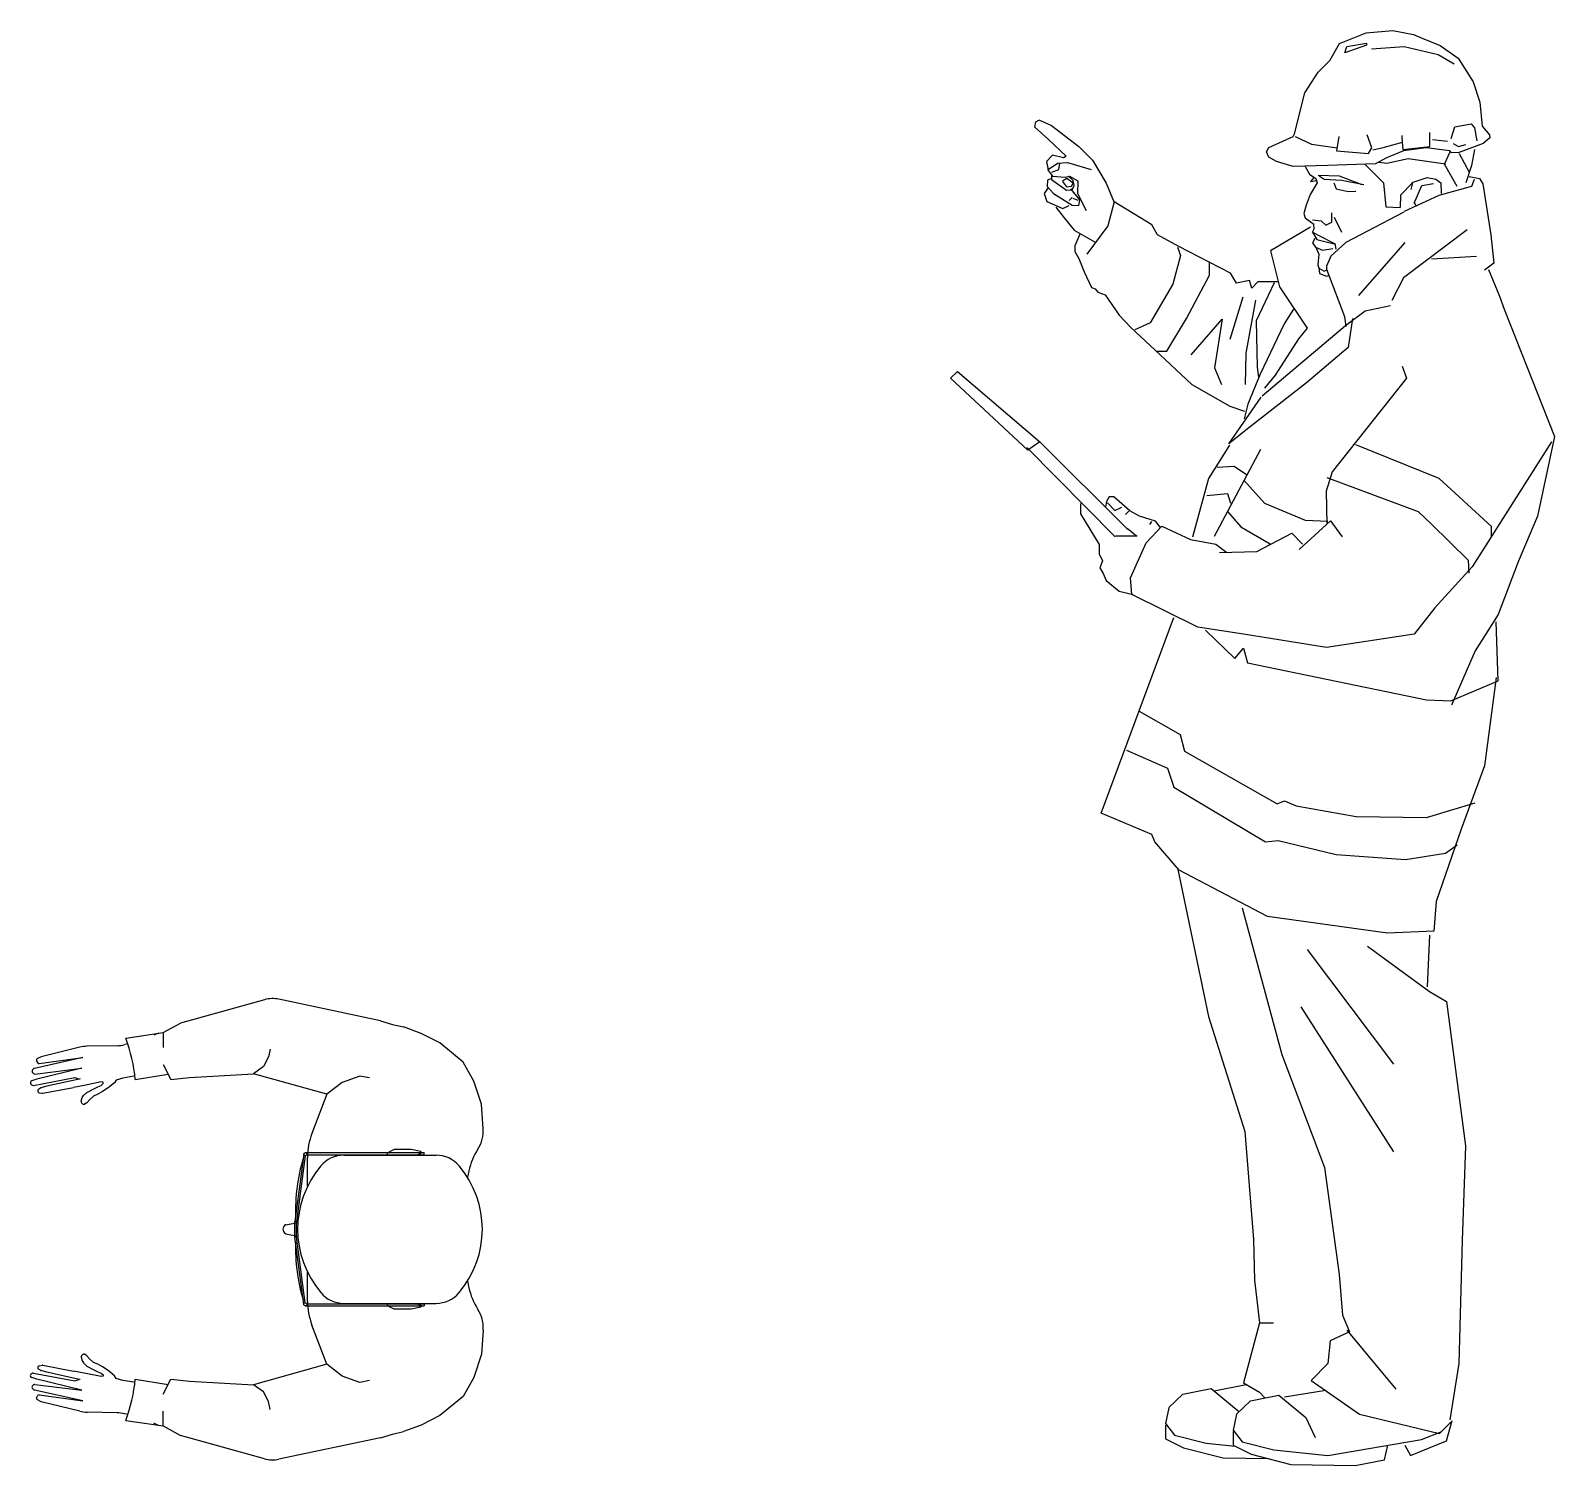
# Model space of a CAD drawing. Header units: millimetres. Extents: x 1863 to 12650, y 1010 to 8049.
# Drawn here: x 4324 to 6302, y 1010 to 2872 of the extents above; entities that cross this region are included whole.
import ezdxf

# ---------------------------------------------------------------- set-up
doc = ezdxf.new("R2010")
doc.units = ezdxf.units.MM

msp = doc.modelspace()

# ---------------------------------------------------------------- linework, layer by layer
at = {"color": 18, "true_color": 0x000000}
for p, q in [((6023.4, 2855), (6057.9, 2868.8)), ((6057.9, 2868.8), (6092.5, 2872)), ((6092.5, 2872), (6119.5, 2866.9)), ((6010.8, 2833), (6023.4, 2855)), ((6058.6, 2853.1), (6030.3, 2843.1)), ((6030.3, 2843.1), (6032.8, 2851.2)), ((6032.8, 2851.2), (6058.6, 2855.6)), ((6058.6, 2855.6), (6058.6, 2853.1)), ((6064.8, 2848.1), (6107.5, 2851.2)), ((6107.5, 2851.2), (6151.5, 2840.6)), ((6119.5, 2866.9), (6130.8, 2861.9)), ((6130.8, 2861.9), (6154, 2852.5)), ((6154, 2852.5), (6177.3, 2836.2)), ((5995.7, 2818), (6010.8, 2833)), ((6151.5, 2840.6), (6172.2, 2828.7)), ((6177.3, 2836.2), (6196.7, 2805.4)), ((5978.2, 2791), (5995.7, 2818)), ((5965, 2737.7), (5978.2, 2791)), ((6196.7, 2805.4), (6205.5, 2779.1)), ((6205.5, 2779.1), (6208.7, 2747.7)), ((5628, 2746.3), (5629.3, 2753.4)), ((5629.3, 2753.4), (5632.9, 2755.7)), ((5633, 2756), (5649.3, 2748.6)), ((6172.9, 2747.1), (6194.2, 2750.8)), ((6194.2, 2750.8), (6198.6, 2745.8)), ((5628, 2746.6), (5645.8, 2730.3)), ((5645.8, 2730.3), (5668.6, 2709)), ((5649.3, 2748.6), (5684.9, 2721.4)), ((5931.7, 2720.1), (5963.1, 2734.5)), ((5963.1, 2734.5), (5965, 2737.7)), ((5965.6, 2734.5), (5986.9, 2724.5)), ((6022.7, 2734.5), (6019.6, 2715.7)), ((6065.5, 2719.5), (6059.2, 2736.4)), ((6104.4, 2735.8), (6104.4, 2732.6)), ((6104.4, 2732.6), (6105.7, 2717.6)), ((6140.8, 2721.3), (6140.8, 2739.5)), ((6144, 2730.7), (6163.4, 2728.2)), ((6168.5, 2732), (6172.9, 2747.1)), ((6198.6, 2745.8), (6201.8, 2728.9)), ((6208.7, 2747.7), (6218.1, 2736.4)), ((6218.7, 2732.6), (6209.9, 2725.1)), ((6218.1, 2736.4), (6218.7, 2732.6)), ((5684.9, 2721.4), (5702.7, 2703.6)), ((5928.5, 2714.4), (5931.7, 2720.1)), ((5931.7, 2707.5), (5928.5, 2714.4)), ((5986.9, 2724.5), (6020.2, 2719.5)), ((6019.6, 2715.7), (6061.1, 2712.5)), ((6061.1, 2712.5), (6065.5, 2719.5)), ((6066.7, 2716.9), (6079.9, 2720.1)), ((6079.9, 2720.1), (6105, 2727)), ((6106.3, 2715.7), (6083.7, 2706.3)), ((6105.7, 2717.6), (6140.8, 2721.3)), ((6135.8, 2719.5), (6106.3, 2715.7)), ((6166.6, 2715.7), (6135.8, 2719.5)), ((6159.7, 2698.6), (6167.2, 2714.3)), ((6168.5, 2713.8), (6166.6, 2715.7)), ((6177.3, 2713.2), (6168.5, 2713.8)), ((6171, 2725.1), (6177.9, 2721.3)), ((6209.9, 2725.1), (6177.3, 2713.2)), ((6177.9, 2721.3), (6187.3, 2723.8)), ((6178.5, 2712.4), (6191.7, 2687.9)), ((6198.6, 2717.4), (6194.9, 2696.7)), ((5650.8, 2710), (5642.9, 2702.1)), ((5642.9, 2702.1), (5645.3, 2691.2)), ((5644.3, 2691.7), (5650.8, 2682.8)), ((5645.3, 2691.7), (5657.2, 2699.6)), ((5649.8, 2688.3), (5659.2, 2691.7)), ((5665.1, 2706.6), (5650.8, 2710)), ((5657.2, 2699.6), (5670.1, 2700.6)), ((5659.2, 2691.7), (5660.2, 2699.6)), ((5668.6, 2709), (5665.1, 2706.6)), ((5670.1, 2700.6), (5701.2, 2691.7)), ((5702.7, 2703.6), (5720.5, 2673.9)), ((5941.7, 2701.9), (5931.7, 2707.5)), ((5963.1, 2695.6), (5941.7, 2701.9)), ((6008.3, 2696.9), (5963.1, 2695.6)), ((5978.8, 2695.4), (5984.4, 2685.4)), ((6069.9, 2698.7), (6008.3, 2696.9)), ((6056.7, 2697.9), (6080.5, 2674.1)), ((6083.7, 2706.3), (6069.9, 2698.7)), ((6084.9, 2699.2), (6074.3, 2700.5)), ((6112.6, 2705.5), (6084.9, 2699.2)), ((6160.9, 2698.6), (6112.6, 2705.5)), ((6176, 2669.7), (6159.7, 2698.6)), ((6194.9, 2696.7), (6187.3, 2674.1)), ((5644.3, 2677.9), (5643.8, 2669.5)), ((5649.3, 2679.9), (5644.3, 2677.9)), ((5649.3, 2683.3), (5649.3, 2678.4)), ((5649.3, 2678.4), (5669.1, 2664.6)), ((5650.8, 2682.8), (5667.1, 2681.8)), ((5669.6, 2679.9), (5663.6, 2676.4)), ((5663.6, 2675.9), (5669.1, 2669)), ((5667.1, 2681.8), (5673, 2682.8)), ((5677.5, 2673.9), (5669.6, 2679.9)), ((5677.5, 2677.4), (5671.5, 2682.8)), ((5673, 2682.8), (5683.9, 2676.9)), ((5675.5, 2670), (5677.5, 2673.9)), ((5676.5, 2665), (5679, 2671)), ((5679, 2671), (5677.5, 2677.4)), ((5683.9, 2676.9), (5683.4, 2660.6)), ((5720.5, 2673.9), (5730.9, 2648.7)), ((5984.4, 2685.4), (5992.6, 2679.7)), ((5994.5, 2674.1), (5985.1, 2659)), ((5990.1, 2681), (5985.7, 2676)), ((5985.7, 2676), (5993.2, 2677.2)), ((5992.6, 2679.7), (5994.5, 2674.1)), ((5995.7, 2684.1), (6022.8, 2683.5)), ((5997, 2683.5), (6003.3, 2679.1)), ((6003.3, 2679.1), (6026.5, 2677.9)), ((6015.8, 2674.1), (6019, 2666.6)), ((6022.8, 2683.5), (6052.3, 2672.2)), ((6026.5, 2677.9), (6054.8, 2672.2)), ((6080.5, 2674.1), (6083.7, 2643.3)), ((6118.2, 2674.1), (6102.5, 2658.4)), ((6118.1, 2674.1), (6116, 2665.7)), ((6117.6, 2674.7), (6137.1, 2681)), ((6120.1, 2647.7), (6130.2, 2671)), ((6130.2, 2671), (6145.2, 2673.5)), ((6137.1, 2681), (6148.4, 2679.1)), ((6148.4, 2679.1), (6154.7, 2674.1)), ((6154.7, 2674.1), (6155.3, 2660.3)), ((6191.7, 2682.3), (6204.9, 2679.7)), ((6198, 2678.5), (6194.9, 2669.7)), ((6204.9, 2679.7), (6209.3, 2672.8)), ((6209.3, 2672.8), (6220, 2606.9)), ((5645.3, 2668), (5639.9, 2660.6)), ((5639.9, 2660.6), (5643.3, 2650.2)), ((5643.8, 2669.5), (5652.2, 2660.6)), ((5652.2, 2660.6), (5676.5, 2645.3)), ((5669.1, 2669), (5675.5, 2670)), ((5669.1, 2664.6), (5676.5, 2665)), ((5676.5, 2655.2), (5672.5, 2651.2)), ((5686.4, 2652.2), (5674.5, 2666.5)), ((5674.5, 2666.5), (5675.5, 2665)), ((5677, 2654.2), (5683.9, 2651.7)), ((5683.4, 2660.6), (5694.3, 2638.4)), ((5684.9, 2644.8), (5686.4, 2652.2)), ((5985.1, 2659), (5980, 2645.2)), ((6019, 2666.6), (6034.7, 2662.8)), ((6034.7, 2662.8), (6044.7, 2663.4)), ((6102.5, 2658.4), (6102.1, 2642.4)), ((6152.1, 2657.8), (6107.5, 2637.1)), ((6194.9, 2669.7), (6152.1, 2657.8)), ((5643.3, 2650.2), (5664.1, 2640.8)), ((5655.2, 2642.7), (5665.8, 2628.8)), ((5664.1, 2640.8), (5672.5, 2644.8)), ((5676.5, 2645.3), (5684.9, 2644.8)), ((5730.7, 2649.7), (5722.6, 2618.6)), ((5779.9, 2619.6), (5730.7, 2649.7)), ((5980, 2645.2), (5976.9, 2634.6)), ((5976.9, 2634.6), (5978.8, 2628.9)), ((6013.3, 2623.3), (6013.3, 2635.2)), ((6106.9, 2636.4), (6031.5, 2596.9)), ((6083.7, 2643.3), (6102.1, 2642.4)), ((6120.8, 2648.1), (6122, 2645.1)), ((5665.8, 2628.8), (5679.1, 2612.7)), ((5679.1, 2612.7), (5706.3, 2597.2)), ((5722.6, 2618.6), (5695.5, 2581.5)), ((5786.9, 2606.6), (5779.9, 2619.6)), ((5985.7, 2616.7), (5933.6, 2586)), ((5978.8, 2628.9), (5985.1, 2623.9)), ((5985.1, 2623.9), (5990.1, 2620.8)), ((5988.1, 2610.1), (5990.6, 2614.5)), ((5988.2, 2626.4), (5999.5, 2625.1)), ((5990.6, 2614.5), (5990.1, 2620.8)), ((5999.5, 2625.1), (6005.8, 2619.5)), ((6005.8, 2619.5), (6013.3, 2623.3)), ((6016.5, 2629.5), (6025.9, 2610.1)), ((6189.2, 2613.2), (6106.3, 2551.1)), ((5686.4, 2607.7), (5679.8, 2592.7)), ((5679.8, 2592.7), (5679.8, 2585)), ((5815, 2591.5), (5786.9, 2606.6)), ((5988.1, 2610.1), (5998.3, 2605.1)), ((5988.1, 2610.1), (5993.9, 2600.7)), ((5991.3, 2601.9), (5988.2, 2596.3)), ((5988.2, 2596.3), (5992, 2590.6)), ((5993.9, 2600.7), (6016.5, 2595)), ((5998.3, 2605.1), (6016.8, 2595.5)), ((6031.5, 2596.9), (6012.1, 2579.3)), ((6017.3, 2595.4), (6018.8, 2588.2)), ((6048.5, 2527.9), (6108.8, 2596.9)), ((6220, 2606.9), (6223.8, 2569.9)), ((5679.8, 2585), (5685.2, 2576.1)), ((5685.2, 2576.1), (5692.1, 2558.7)), ((5816.9, 2580.1), (5807.1, 2542.7)), ((5813, 2590.9), (5816.9, 2580.1)), ((5882, 2557.2), (5815, 2591.5)), ((5854.4, 2554.5), (5854.4, 2572.2)), ((5933.6, 2586), (5945.5, 2539.5)), ((5992, 2590.6), (6001.4, 2586.9)), ((5993.2, 2589.4), (5996.4, 2581.8)), ((5996.4, 2581.8), (5995.1, 2568)), ((6001.4, 2586.9), (6014.7, 2588.9)), ((6010.8, 2576.2), (6006.4, 2566.2)), ((6012.1, 2579.3), (6010.8, 2576.2)), ((6142.7, 2575.6), (6201.1, 2579.3)), ((5692.1, 2558.7), (5701.4, 2538.3)), ((5824.8, 2498.3), (5854.4, 2554.5)), ((5889.6, 2544), (5882, 2557.2)), ((5995.1, 2568), (5996, 2564.7)), ((5996.6, 2564.3), (5997.6, 2556.7)), ((5997.4, 2562.9), (6003.3, 2559.6)), ((5997.6, 2556.7), (6006.5, 2553.1)), ((6003.3, 2559.6), (6006.9, 2561.4)), ((6006.4, 2566.2), (6006.4, 2562.4)), ((6006.4, 2562.4), (6029.7, 2500.9)), ((6006.5, 2553.1), (6009.1, 2553.8)), ((6223.8, 2569.9), (6211.8, 2561.1)), ((6216.7, 2561.9), (6231.1, 2527.2)), ((5701.4, 2538.3), (5706.4, 2536.8)), ((5706.4, 2536.8), (5709.5, 2532.5)), ((5709.5, 2532.5), (5719.1, 2528.7)), ((5807.1, 2542.7), (5777.5, 2492.4)), ((5906.5, 2547.7), (5889.6, 2544)), ((5909.7, 2537.7), (5906.5, 2547.7)), ((5917.2, 2545.9), (5909.7, 2537.7)), ((5938.5, 2544.4), (5915.4, 2495.2)), ((5944.2, 2545.9), (5917.2, 2545.9)), ((5945.5, 2539.5), (5981.3, 2485.6)), ((6106.3, 2551.1), (6091.2, 2521.6)), ((5719.1, 2528.7), (5737.3, 2502.5)), ((5897.8, 2525.9), (5881, 2470.8)), ((5914.5, 2522), (5901.7, 2453)), ((6056.7, 2508.2), (6089.4, 2515.1)), ((6231.1, 2527.2), (6237.3, 2510.1)), ((5737.3, 2502.5), (5752.7, 2486.3)), ((5799.2, 2456), (5824.8, 2498.3)), ((5830.7, 2451.1), (5871.2, 2497.4)), ((5871.2, 2497.4), (5861.3, 2434.3)), ((5915.4, 2495.2), (5916.4, 2435)), ((5963.6, 2510.3), (5951.6, 2491.2)), ((6029.7, 2500.9), (6031.5, 2487.7)), ((6031, 2489.3), (6056.7, 2508.2)), ((6040.4, 2498.1), (6034.7, 2460.5)), ((6237.3, 2510.1), (6302.5, 2344.9)), ((5752.7, 2486.3), (5790.2, 2451.5)), ((5777.5, 2492.4), (5757.8, 2483.6)), ((5951.6, 2491.2), (5920.4, 2426)), ((5922.9, 2397.7), (6031, 2489.3)), ((5981.3, 2485.6), (5970, 2471.8)), ((5785.4, 2456), (5799.2, 2456)), ((5970, 2471.8), (5939.9, 2424.7)), ((6034.7, 2460.5), (5980.7, 2414.7)), ((5790.2, 2451.5), (5831.5, 2412.6)), ((5861.3, 2434.3), (5870.2, 2412.6)), ((5901.7, 2453), (5900.7, 2412.6)), ((5916.4, 2435), (5918.4, 2422)), ((6104.7, 2436.2), (6110.2, 2420.9)), ((5518.6, 2420.8), (5527.4, 2429.6)), ((5618.8, 2327.3), (5518.6, 2420.8)), ((5527.4, 2429.6), (5634.2, 2338.3)), ((5980.7, 2414.7), (5901.6, 2353.2)), ((5920.4, 2426), (5904.4, 2386.9)), ((5939.9, 2424.7), (5926.1, 2407.8)), ((6110.2, 2420.9), (6013.7, 2299.3)), ((5831.5, 2412.6), (5880.9, 2384.3)), ((5879.6, 2335.6), (5921.6, 2396.1)), ((5880.9, 2384.3), (5900, 2378.1)), ((5904.4, 2386.9), (5899.4, 2367.8)), ((5634.2, 2338.3), (5618.8, 2327.3)), ((5748.8, 2224.5), (5634.2, 2338.3)), ((5901.6, 2353.2), (5879.6, 2335.6)), ((6298.5, 2338), (6195.5, 2175.8)), ((6302.5, 2344.9), (6280.2, 2241.8)), ((5617.7, 2330.6), (5732.3, 2215)), ((5880.6, 2333.7), (5853.5, 2290.7)), ((5860.9, 2215.7), (5921.1, 2328.8)), ((6152.9, 2290.6), (6044.4, 2334.4)), ((5864.6, 2305.4), (5886.7, 2306.6)), ((5886.7, 2306.6), (5902.7, 2295.6)), ((6013.7, 2299.3), (6006.1, 2274.2)), ((5853.5, 2290.7), (5832.6, 2214.5)), ((5899, 2288.2), (5926.1, 2258.7)), ((6007.1, 2291.7), (6125.5, 2247.9)), ((6220.8, 2228.2), (6152.9, 2290.6)), ((5687.1, 2257.9), (5687.1, 2244.7)), ((5721, 2260.6), (5719.7, 2253.7)), ((5724.4, 2266.6), (5721, 2260.6)), ((5722.3, 2258.9), (5731.8, 2248.9)), ((5730.5, 2266.6), (5724.4, 2266.6)), ((5751.2, 2248.5), (5730.5, 2266.6)), ((5851.1, 2268.6), (5878.1, 2271)), ((5878.1, 2271), (5881.8, 2258.7)), ((5926.1, 2258.7), (5978.9, 2236.6)), ((6006.1, 2274.2), (6007.1, 2231.5)), ((5687.1, 2244.7), (5711.4, 2205.1)), ((5731.8, 2248.9), (5740.8, 2253.3)), ((5745.6, 2243.8), (5749.9, 2248.1)), ((5763.7, 2241.6), (5751.2, 2248.5)), ((5784.4, 2235.2), (5763.7, 2241.6)), ((5878.1, 2247.7), (5895.3, 2228)), ((5971, 2198.6), (6011.5, 2235.8)), ((5978.9, 2236.6), (6008.4, 2235.4)), ((6011.5, 2235.8), (6026.9, 2215)), ((6125.5, 2247.9), (6143, 2231.5)), ((6280.2, 2241.8), (6255.4, 2182.3)), ((5732.7, 2216.1), (5760.6, 2216.1)), ((5747.7, 2226.1), (5759.8, 2216.2)), ((5772.3, 2207), (5792.6, 2228.8)), ((5779.2, 2234.7), (5776.6, 2230.9)), ((5790.8, 2227), (5784.4, 2235.2)), ((5792.6, 2228.8), (5830.1, 2211.6)), ((5895.3, 2228), (5933.4, 2205.9)), ((5916, 2196), (5961.3, 2219.4)), ((5961.3, 2219.4), (5975.3, 2205.4)), ((6143, 2231.5), (6190.2, 2184.4)), ((6220.8, 2215), (6220.8, 2228.2)), ((5711.4, 2205.1), (5711.2, 2192.8)), ((5752, 2161.7), (5772.3, 2207)), ((5830.1, 2211.6), (5862.9, 2205.4)), ((5862.9, 2205.4), (5876.9, 2194.5)), ((5867.6, 2194.5), (5916, 2196)), ((5711.2, 2192.8), (5715.5, 2183.7)), ((5715.5, 2183.7), (5712.4, 2174.6)), ((6190.2, 2184.4), (6191.3, 2167.9)), ((6255.4, 2182.3), (6229.4, 2114.2)), ((5712.4, 2174.6), (5716.7, 2167.3)), ((5716.7, 2167.3), (5720.3, 2158.1)), ((5720.3, 2158.1), (5737.4, 2144.2)), ((5753.6, 2139.9), (5752, 2161.7)), ((6195.5, 2175.8), (6147.1, 2122.7)), ((5737.4, 2144.2), (5755.6, 2139.9)), ((5839.5, 2097.8), (5753.6, 2139.9)), ((6147.1, 2122.7), (6120.5, 2088.4)), ((5714.1, 1856.1), (5808.4, 2110)), ((5898.8, 2088.4), (5839.5, 2097.8)), ((6229.4, 2114.2), (6199.6, 2067)), ((6229.3, 2028.1), (6226.6, 2104.6)), ((5849.4, 2093.7), (5887.7, 2056.8)), ((6006.5, 2071.2), (5898.8, 2088.4)), ((6120.5, 2088.4), (6006.5, 2071.2)), ((5887.7, 2056.8), (5898.6, 2070.4)), ((5898.6, 2070.4), (5904.1, 2051.3)), ((6199.6, 2067), (6168.6, 1996.4)), ((5904.1, 2051.3), (6136.4, 2003.5)), ((6167.8, 2002.2), (6229.3, 2028.1)), ((6226.6, 2032.2), (6211.6, 1917.5)), ((6136.4, 2003.5), (6167.8, 2002.2)), ((5763.3, 1988.5), (5816.6, 1958.5)), ((5816.6, 1958.5), (5822.1, 1936.6)), ((5746.9, 1938), (5800.2, 1914.8)), ((5822.1, 1936.6), (5942.4, 1868.3)), ((5800.2, 1914.8), (5808.4, 1890.2)), ((6211.6, 1917.5), (6181.5, 1835.6)), ((5808.4, 1890.2), (5927.3, 1819.2)), ((5942.4, 1868.3), (5951.9, 1872.4)), ((5951.9, 1872.4), (5967, 1865.6)), ((5967, 1865.6), (6044.9, 1852)), ((6136.4, 1850.6), (6199.3, 1869.7)), ((5779.7, 1828.7), (5714.1, 1856.1)), ((6044.9, 1852), (6136.4, 1850.6)), ((5783.8, 1819.2), (5779.7, 1828.7)), ((5927.3, 1819.2), (5943.7, 1820.6)), ((5943.7, 1820.6), (6018.9, 1802.8)), ((6181.5, 1835.6), (6148.7, 1741.4)), ((5815.3, 1782.3), (5783.8, 1819.2)), ((6018.9, 1802.8), (6109.1, 1796)), ((6109.1, 1796), (6161, 1804.2)), ((6161, 1804.2), (6176, 1815.1)), ((5812.9, 1785.1), (5853.3, 1592.3)), ((5930.1, 1722.2), (5815.3, 1782.3)), ((6148.7, 1741.4), (6146, 1703.1)), ((5897, 1733.2), (5948.3, 1543)), ((6085.8, 1700.4), (5930.1, 1722.2)), ((6146, 1703.1), (6085.8, 1700.4)), ((6059.6, 1683.5), (6140.1, 1624.9)), ((6140.1, 1698.1), (6137.2, 1630.8)), ((5981.6, 1679.2), (6093.3, 1530.5)), ((6140.1, 1624.9), (6162.1, 1611.8)), ((4627.9, 1614.2), (4518.7, 1583.8)), ((4778.6, 1586.9), (4646.7, 1614.8)), ((5973.3, 1604.8), (6093.3, 1416.8)), ((6162.1, 1611.8), (6187, 1424.4)), ((4496.5, 1571.5), (4518.7, 1583.8)), ((4778.6, 1586.9), (4794, 1582.2)), ((5853.3, 1592.3), (5900.6, 1443)), ((4447.9, 1564.3), (4496.5, 1571.5)), ((4490.2, 1570.8), (4484.2, 1568)), ((4496.5, 1571.5), (4496.5, 1552.1)), ((4794, 1582.2), (4808.5, 1579)), ((4831.3, 1570.5), (4808.5, 1579)), ((4855.4, 1558.1), (4831.3, 1570.5)), ((4388, 1552.5), (4338.1, 1540.2)), ((4436.5, 1554.5), (4397.6, 1553.8)), ((4450.5, 1556.9), (4446.4, 1555.9)), ((4635.2, 1550.1), (4633.2, 1539.9)), ((4886, 1533.3), (4855.4, 1558.1)), ((4328, 1524.3), (4326.5, 1522.7)), ((4392.3, 1539), (4329.2, 1525)), ((4329.8, 1517.7), (4390.9, 1525.2)), ((4332.1, 1535), (4333.1, 1532.6)), ((4390.9, 1525.2), (4332.2, 1511)), ((4338.1, 1540.2), (4333.2, 1537.8)), ((4335.4, 1531.2), (4392.3, 1539)), ((4496.5, 1530.2), (4506.5, 1510.7)), ((4626.8, 1527.3), (4613.6, 1518.1)), ((4633.2, 1539.9), (4626.8, 1527.3)), ((4899.8, 1508.5), (4886, 1533.3)), ((5948.3, 1543), (6003.9, 1396.6)), ((4324.2, 1507), (4324.1, 1505.9)), ((4325.5, 1503.7), (4326.9, 1503.1)), ((4332.2, 1511), (4325.7, 1508.9)), ((4326.6, 1519.6), (4328, 1518.3)), ((4328.1, 1502.9), (4381.6, 1513.1)), ((4387.2, 1511), (4345.3, 1502)), ((4381.6, 1513.1), (4387.2, 1511)), ((4388.5, 1511.4), (4385.6, 1510.7)), ((4416, 1507.5), (4396.1, 1503.3)), ((4418.4, 1507), (4416, 1507.5)), ((4416, 1502.9), (4418.7, 1505.3)), ((4418.7, 1505.3), (4418.4, 1507)), ((4433.2, 1506.5), (4424.8, 1499.6)), ((4435.4, 1509.8), (4433.2, 1506.5)), ((4443.9, 1512.4), (4435.4, 1509.8)), ((4458.3, 1514.8), (4443.9, 1512.4)), ((4460.1, 1510.7), (4503, 1517.6)), ((4506.5, 1510.7), (4530.6, 1513.2)), ((4530.6, 1513.2), (4613.6, 1518.1)), ((4708.8, 1491.4), (4613.6, 1518.1)), ((4728.6, 1506.7), (4708.8, 1491.4)), ((4751.5, 1514.9), (4728.6, 1506.7)), ((4764, 1512.7), (4751.5, 1514.9)), ((4909.5, 1478.5), (4899.8, 1508.5)), ((4333.8, 1494.7), (4333.9, 1494.6)), ((4337.1, 1499.4), (4334.5, 1497.6)), ((4335.4, 1493.5), (4339.4, 1492.8)), ((4345.3, 1502), (4337.7, 1499.6)), ((4340.2, 1492.8), (4379.9, 1500.3)), ((4396.1, 1503.3), (4379.9, 1500.3)), ((4390, 1482.4), (4391.4, 1487.1)), ((4391.4, 1487.1), (4392.8, 1489.7)), ((4392.8, 1489.7), (4397.4, 1493.8)), ((4400.7, 1484.3), (4397.1, 1480.4)), ((4397.4, 1493.8), (4406.2, 1498.7)), ((4406.1, 1489.1), (4400.7, 1484.3)), ((4411.6, 1491.5), (4406.1, 1489.1)), ((4406.2, 1498.7), (4411.7, 1501.1)), ((4417.5, 1494.9), (4411.6, 1491.5)), ((4411.7, 1501.1), (4416, 1502.9)), ((4424.8, 1499.6), (4417.5, 1494.9)), ((4708.8, 1491.4), (4689.5, 1440.6)), ((4391.7, 1479.1), (4390.5, 1480.4)), ((4394.4, 1478.5), (4393.7, 1478.4)), ((4397.1, 1480.4), (4395.3, 1478.9)), ((4911.8, 1447), (4909.5, 1478.5)), ((5900.6, 1443), (5911.8, 1303.1)), ((6187, 1424.4), (6182.6, 1301.5)), ((4678.9, 1413.9), (4667.5, 1326.5)), ((4680.6, 1411.7), (4669.4, 1326.3)), ((4680.7, 1415.8), (4835, 1415.8)), ((4682.9, 1413), (4835, 1413)), ((4683.8, 1372.2), (4683.8, 1409.5)), ((4731, 1412.5), (4850.6, 1412.5)), ((4789.2, 1416.3), (4785.9, 1412.5)), ((4796.3, 1419.9), (4789.2, 1416.3)), ((4805.2, 1419.9), (4796.3, 1419.9)), ((4818.2, 1419.9), (4805.2, 1419.9)), ((4830.7, 1417.3), (4818.2, 1419.9)), ((4824.4, 1412.4), (4831.6, 1415)), ((4831.6, 1415), (4830.7, 1417.3)), ((4835, 1413), (4835, 1415.8)), ((6003.9, 1396.6), (6023, 1257.6)), ((4667.5, 1306.1), (4667.5, 1326.5)), ((4669.4, 1326.3), (4667.5, 1326.5)), ((4669.4, 1326.3), (4667.5, 1326.5)), ((4669.4, 1306.3), (4669.4, 1326.3)), ((4655.4, 1322.2), (4671.1, 1325)), ((4655.4, 1310.3), (4671.1, 1307.5)), ((4669.4, 1306.3), (4667.5, 1306.1)), ((4678.9, 1218.6), (4667.5, 1306.1)), ((4680.6, 1220.9), (4669.4, 1306.3)), ((5911.8, 1303.1), (5913.2, 1250.3)), ((6182.6, 1301.5), (6178.2, 1142)), ((4683.8, 1223.1), (4683.8, 1260.4)), ((5913.2, 1250.3), (5919.5, 1194.7)), ((6023, 1257.6), (6027.4, 1204.9)), ((4680.7, 1216.8), (4835, 1216.8)), ((4682.9, 1219.5), (4835, 1219.5)), ((4731, 1220.1), (4850.6, 1220.1)), ((4789.2, 1216.2), (4785.9, 1220.1)), ((4796.3, 1212.7), (4789.2, 1216.2)), ((4805.2, 1212.7), (4796.3, 1212.7)), ((4818.2, 1212.7), (4805.2, 1212.7)), ((4830.7, 1215.3), (4818.2, 1212.7)), ((4824.4, 1220.1), (4831.6, 1217.5)), ((4831.6, 1217.5), (4830.7, 1215.3)), ((4835, 1219.5), (4835, 1216.8)), ((4708.8, 1141.2), (4689.5, 1192)), ((5919.5, 1194.7), (5898.7, 1116.9)), ((5919.5, 1194.7), (5937.5, 1194.7)), ((6027.4, 1204.9), (6036.2, 1183)), ((4911.8, 1185.5), (4909.5, 1154.1)), ((6011.3, 1171.3), (6008.3, 1142)), ((6036.2, 1183), (6011.3, 1171.3)), ((6032.8, 1185.2), (6096.7, 1108.7)), ((4390, 1150.1), (4391.4, 1145.4)), ((4391.7, 1153.5), (4390.5, 1152.2)), ((4394.4, 1154), (4393.7, 1154.2)), ((4397.1, 1152.2), (4395.3, 1153.6)), ((4400.7, 1148.2), (4397.1, 1152.2)), ((4406.1, 1143.4), (4400.7, 1148.2)), ((4909.5, 1154.1), (4899.8, 1124)), ((4325.5, 1128.9), (4326.9, 1129.5)), ((4328.1, 1129.6), (4381.6, 1119.5)), ((4333.8, 1137.8), (4333.9, 1138)), ((4337.1, 1133.2), (4334.5, 1134.9)), ((4335.4, 1139), (4339.4, 1139.8)), ((4345.3, 1130.6), (4337.7, 1132.9)), ((4340.2, 1139.8), (4379.9, 1132.2)), ((4387.2, 1121.5), (4345.3, 1130.6)), ((4396.1, 1129.3), (4379.9, 1132.2)), ((4391.4, 1145.4), (4392.8, 1142.9)), ((4392.8, 1142.9), (4397.4, 1138.7)), ((4416, 1125.1), (4396.1, 1129.3)), ((4397.4, 1138.7), (4406.2, 1133.8)), ((4411.6, 1141), (4406.1, 1143.4)), ((4406.2, 1133.8), (4411.7, 1131.4)), ((4417.5, 1137.6), (4411.6, 1141)), ((4411.7, 1131.4), (4416, 1129.7)), ((4416, 1129.7), (4418.7, 1127.3)), ((4424.8, 1133), (4417.5, 1137.6)), ((4433.2, 1126), (4424.8, 1133)), ((4708.8, 1141.2), (4613.6, 1114.4)), ((4728.6, 1125.8), (4708.8, 1141.2)), ((6008.3, 1142), (5986.4, 1120.1)), ((6178.2, 1142), (6166.5, 1068.8)), ((4324.2, 1125.6), (4324.1, 1126.7)), ((4332.2, 1121.6), (4325.7, 1123.7)), ((4328, 1108.2), (4326.5, 1109.9)), ((4326.6, 1112.9), (4328, 1114.2)), ((4329.8, 1114.8), (4390.9, 1107.3)), ((4390.9, 1107.3), (4332.2, 1121.6)), ((4381.6, 1119.5), (4387.2, 1121.5)), ((4388.5, 1121.1), (4385.6, 1121.9)), ((4418.4, 1125.6), (4416, 1125.1)), ((4418.7, 1127.3), (4418.4, 1125.6)), ((4435.4, 1122.8), (4433.2, 1126)), ((4443.9, 1120.2), (4435.4, 1122.8)), ((4458.3, 1117.8), (4443.9, 1120.2)), ((4460.1, 1121.9), (4503, 1115)), ((4496.5, 1102.3), (4506.5, 1121.9)), ((4506.5, 1121.9), (4530.6, 1119.3)), ((4530.6, 1119.3), (4613.6, 1114.4)), ((4626.8, 1105.3), (4613.6, 1114.4)), ((4751.5, 1117.6), (4728.6, 1125.8)), ((4764, 1119.8), (4751.5, 1117.6)), ((4899.8, 1124), (4886, 1099.3)), ((5819.9, 1102.3), (5856.9, 1109.6)), ((5856.9, 1109.6), (5891.7, 1080.6)), ((5860.5, 1106.6), (5902.1, 1114.9)), ((5898.7, 1116.9), (5919.4, 1104.9)), ((5986.4, 1120.1), (6049.3, 1076.2)), ((4392.3, 1093.5), (4329.2, 1107.6)), ((4332.1, 1097.5), (4333.1, 1100)), ((4338.1, 1092.4), (4333.2, 1094.8)), ((4335.4, 1101.4), (4392.3, 1093.5)), ((4388, 1080.1), (4338.1, 1092.4)), ((4633.2, 1092.6), (4626.8, 1105.3)), ((4635.2, 1082.5), (4633.2, 1092.6)), ((4886, 1099.3), (4855.4, 1074.5)), ((5801.8, 1085), (5819.9, 1102.3)), ((5889.7, 1076.5), (5907.8, 1093.8)), ((5907.8, 1093.8), (5944.8, 1101.1)), ((5919.4, 1104.9), (5926.3, 1097.5)), ((5944.8, 1101.1), (5979.6, 1072.1)), ((5952, 1098.9), (6005.7, 1107.6)), ((4436.5, 1078), (4397.6, 1078.8)), ((4450.5, 1075.7), (4446.4, 1076.7)), ((4496.5, 1061.1), (4496.5, 1080.4)), ((4855.4, 1074.5), (4831.3, 1062.1)), ((5801.8, 1084.7), (5797.5, 1064.2)), ((5889.7, 1076.2), (5885.3, 1055.7)), ((5891.7, 1080.6), (5892.4, 1079.1)), ((5979.6, 1072.1), (5991.9, 1046)), ((6049.3, 1076.2), (6153.3, 1051.3)), ((4447.9, 1068.3), (4496.5, 1061.1)), ((4490.2, 1061.8), (4484.2, 1064.6)), ((4496.5, 1061.1), (4518.7, 1048.7)), ((4627.9, 1018.4), (4518.7, 1048.7)), ((4778.6, 1045.7), (4794, 1050.4)), ((4794, 1050.4), (4808.5, 1053.6)), ((4831.3, 1062.1), (4808.5, 1053.6)), ((5797.5, 1064.2), (5809.3, 1048.9)), ((5797.6, 1062.1), (5797.6, 1044.5)), ((5809.3, 1048.9), (5850.3, 1038.7)), ((5885.3, 1055.7), (5897.1, 1040.4)), ((5885.4, 1053.6), (5885.4, 1036)), ((6130, 1043.3), (6156.4, 1053.6)), ((6153.3, 1051.3), (6168, 1065.9)), ((6162.2, 1041.9), (6169.5, 1068.2)), ((4778.6, 1045.7), (4646.7, 1017.8)), ((5797.6, 1044.5), (5821, 1032.8)), ((5821, 1032.8), (5872.2, 1019.6)), ((5850.3, 1038.7), (5888, 1034.7)), ((5885.4, 1036), (5908.8, 1024.3)), ((5897.1, 1040.4), (5938.1, 1030.2)), ((5938.1, 1030.2), (6008.4, 1022.8)), ((6008.4, 1022.8), (6130, 1043.3)), ((6081.7, 1017), (6086.1, 1036)), ((6108, 1036), (6115.4, 1022.8)), ((6115.4, 1022.8), (6162.2, 1041.9)), ((5872.2, 1019.6), (5931, 1018.6)), ((5908.8, 1024.3), (5960.1, 1011.1)), ((5960.1, 1011.1), (6043.6, 1009.7)), ((6043.6, 1009.7), (6081.7, 1017))]:
    msp.add_line(p, q, dxfattribs=at)
for centre in [(4681, 1413.7), (4681, 1218.8)]:
    msp.add_circle(centre, 2.08, dxfattribs=at)
for centre, radius, start, end in [((4638.5, 1576.1), 39.5, 78.0652, 105.5265), ((4254.5, 1491.9), 206.5, 5.2046, 20.4962), ((4398.5, 1510), 43.7, 91.1251, 103.867), ((4435.6, 1598.2), 43.7, 271.1251, 284.2155), ((4329.7, 1522.9), 2.19, 102.5042, 137.8934), ((4334.2, 1535.8), 2.19, 116.3269, 200.7576), ((4335.1, 1533.4), 2.19, 200.7576, 277.8089), ((4326.3, 1505.7), 2.19, 175.324, 246.4807), ((4326.4, 1506.8), 2.19, 108.0981, 175.324), ((4328.2, 1521.2), 2.19, 137.8934, 226.236), ((4329.5, 1519.9), 2.19, 226.236, 276.9942), ((4327.7, 1505.1), 2.19, 246.4807, 280.7612), ((4335.7, 1495.8), 2.19, 123.244, 210.5696), ((4335.8, 1495.7), 2.19, 210.5696, 259.5552), ((4338.3, 1497.6), 2.19, 107.1892, 123.244), ((4339.8, 1494.9), 2.19, 259.5552, 280.7612), ((4392.1, 1481.8), 2.19, 163.9609, 222.2967), ((4393.3, 1480.5), 2.19, 222.2967, 280.7612), ((4393.9, 1480.7), 2.19, 280.7612, 308.1149), ((4868.2, 1443.9), 43.7, 327.1966, 4.087), ((4771.2, 1409.5), 87.4, 159.149, 180), ((4905.9, 1339.9), 237.8, 163.3736, 181.7106), ((4731, 1373.1), 39.3, 90, 139.7592), ((4850.6, 1373.1), 39.3, 40.2407, 90), ((4978.4, 1372.9), 87.4, 147.1966, 167.3602), ((4798.2, 1316.3), 127.3, 139.7592, 220.2407), ((4783.4, 1316.3), 127.3, 319.7592, 40.2407), ((5230.8, 1316.3), 346.1, 167.3602, 168.7413), ((4658.7, 1316.3), 6.82, 118.9125, 241.0875), ((4905.9, 1292.6), 237.8, 178.2894, 196.6264), ((5230.8, 1316.3), 346.1, 191.2587, 192.6398), ((4731, 1259.4), 39.3, 220.2407, 270), ((4850.6, 1259.4), 39.3, 270, 319.7592), ((4978.4, 1259.7), 87.4, 192.6398, 212.8034), ((4771.2, 1223.1), 87.4, 180, 200.8536), ((4771.2, 1223.1), 87.4, 180, 200.851), ((4868.2, 1188.6), 43.7, 355.913, 32.8034), ((4392.1, 1150.7), 2.19, 137.7033, 196.0391), ((4393.3, 1152), 2.19, 79.2388, 137.7033), ((4393.9, 1151.9), 2.19, 51.8851, 79.2388), ((4326.3, 1126.9), 2.19, 113.5193, 184.676), ((4327.7, 1127.5), 2.19, 79.2388, 113.5193), ((4335.7, 1136.7), 2.19, 149.4304, 236.756), ((4335.8, 1136.9), 2.19, 100.4448, 149.4304), ((4338.3, 1135), 2.19, 236.756, 252.8108), ((4339.8, 1137.6), 2.19, 79.2388, 100.4448), ((4326.4, 1125.8), 2.19, 184.676, 251.9019), ((4328.2, 1111.3), 2.19, 133.764, 222.1066), ((4329.5, 1112.6), 2.19, 83.0058, 133.764), ((4329.7, 1109.7), 2.19, 222.1066, 257.4958), ((4254.5, 1140.6), 206.5, 339.5038, 354.7954), ((4334.2, 1096.8), 2.19, 159.2424, 243.6731), ((4335.1, 1099.2), 2.19, 82.1911, 159.2424), ((4398.5, 1122.5), 43.7, 256.133, 268.8749), ((4435.6, 1034.3), 43.7, 75.7844, 88.8749), ((4638.5, 1056.4), 39.5, 254.4735, 281.9348)]:
    msp.add_arc(centre, radius, start, end, dxfattribs=at)

doc.saveas('drawing.dxf')
